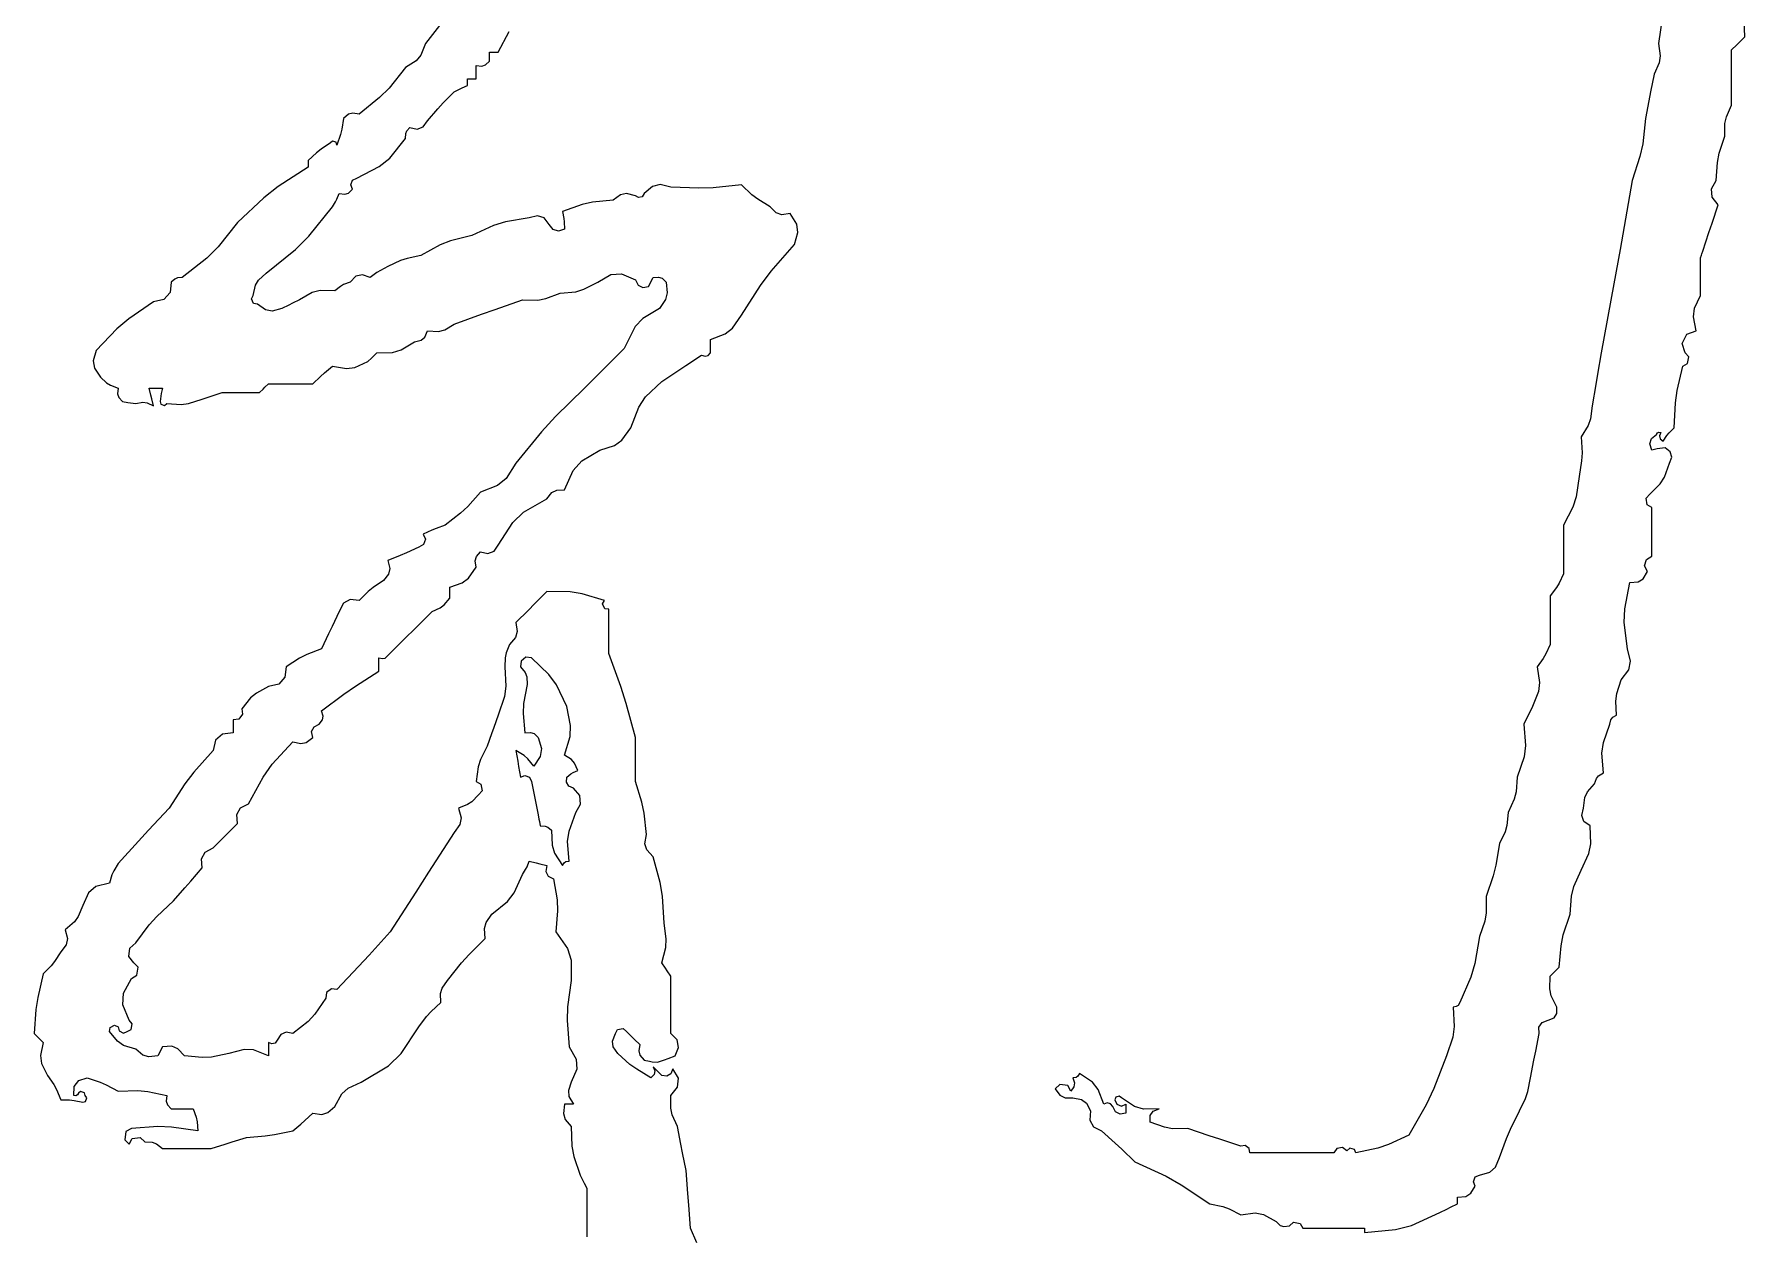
# Model space of a CAD drawing. Header units: inches. Extents: x 0 to 508000, y 0 to 738838.
# Drawn here: x 507010.8 to 507113.9, y 201624.2 to 201696.5 of the extents above; entities that cross this region are included whole.
import ezdxf

# ---------------------------------------------------------------- set-up
doc = ezdxf.new("R2010")
doc.units = ezdxf.units.IN
doc.header["$LTSCALE"] = 1000
doc.header["$MEASUREMENT"] = 0
doc.layers.get('0').update_dxf_attribs({"true_color": 0xffffff})
doc.layers.add('TK-TEXT', color=4, linetype='Continuous', true_color=0x00ffff)

# ---------------------------------------------------------------- blocks, each defined once
blk = doc.blocks.new('A$C4E5A0049')
at = {"lineweight": -3}
for p, q in [((24.1921, 10.7247), (24.1478, 10.6691)), ((24.377, 10.6413), (24.4107, 10.706)), ((28.0348, 10.7469), (28.0236, 10.6691)), ((28.2945, 10.6899), (28.2923, 10.7433)), ((24.1478, 10.6691), (24.1333, 10.6323)), ((28.0236, 10.6691), (28.0288, 10.6301)), ((28.2529, 10.6483), (28.2695, 10.6649)), ((28.2529, 10.5788), (28.2529, 10.6483)), ((28.2695, 10.6649), (28.2779, 10.6733)), ((28.2779, 10.6733), (28.2945, 10.6899)), ((24.0852, 10.5927), (24.0334, 10.5285)), ((24.1184, 10.6141), (24.0852, 10.5927)), ((24.1333, 10.6323), (24.1184, 10.6141)), ((24.3075, 10.583), (24.3075, 10.5996)), ((24.3075, 10.5996), (24.325, 10.5977)), ((24.325, 10.5977), (24.3364, 10.6015)), ((24.3364, 10.6015), (24.3492, 10.6135)), ((24.3492, 10.6302), (24.3492, 10.6413)), ((24.3492, 10.6413), (24.3603, 10.6413)), ((24.3492, 10.6246), (24.3492, 10.6302)), ((24.3492, 10.6135), (24.3492, 10.6246)), ((24.3603, 10.6413), (24.3659, 10.6413)), ((24.3659, 10.6413), (24.377, 10.6413)), ((28.0256, 10.6078), (28.0097, 10.5719)), ((28.0288, 10.6301), (28.0256, 10.6078)), ((24.2797, 10.5496), (24.2797, 10.558)), ((24.2797, 10.558), (24.2908, 10.558)), ((24.2797, 10.5455), (24.2797, 10.5496)), ((24.2797, 10.5371), (24.2797, 10.5455)), ((24.2908, 10.558), (24.2964, 10.558)), ((24.2964, 10.558), (24.3075, 10.558)), ((24.3075, 10.5746), (24.3075, 10.583)), ((24.3075, 10.558), (24.3075, 10.5746)), ((28.0097, 10.5719), (27.9986, 10.5163)), ((28.2529, 10.5441), (28.2529, 10.5788)), ((28.2529, 10.4746), (28.2529, 10.5441)), ((24.0036, 10.4986), (23.9394, 10.4468)), ((24.0334, 10.5285), (24.0036, 10.4986)), ((24.2031, 10.4817), (24.2381, 10.5163)), ((24.2381, 10.5163), (24.2547, 10.5246)), ((24.2547, 10.5246), (24.2631, 10.5288)), ((24.2631, 10.5288), (24.2797, 10.5371)), ((27.9931, 10.4885), (27.982, 10.4329)), ((27.9986, 10.5163), (27.9931, 10.4885)), ((23.8908, 10.4329), (23.885, 10.3991)), ((23.906, 10.4462), (23.8908, 10.4329)), ((23.9194, 10.4501), (23.906, 10.4462)), ((23.9394, 10.4468), (23.9194, 10.4501)), ((24.1547, 10.426), (24.1864, 10.4635)), ((24.1864, 10.4635), (24.2031, 10.4817)), ((27.982, 10.4329), (27.9736, 10.3538)), ((28.2321, 10.4171), (28.2367, 10.4383)), ((28.2367, 10.4383), (28.2529, 10.4746)), ((23.8808, 10.3822), (23.8699, 10.3496)), ((23.885, 10.3991), (23.8808, 10.3822)), ((24.0852, 10.3704), (24.0862, 10.3853)), ((24.0862, 10.3853), (24.0895, 10.3937)), ((24.0895, 10.3937), (24.0991, 10.4051)), ((24.0991, 10.4051), (24.1222, 10.3994)), ((24.1222, 10.3994), (24.1412, 10.4065)), ((24.1412, 10.4065), (24.1547, 10.426)), ((28.2144, 10.3235), (28.232, 10.3774)), ((28.232, 10.3774), (28.2321, 10.4171)), ((23.8057, 10.3252), (23.7796, 10.301)), ((23.8197, 10.3364), (23.8057, 10.3252)), ((23.8491, 10.3565), (23.8197, 10.3364)), ((23.8559, 10.362), (23.8491, 10.3565)), ((23.8677, 10.3581), (23.8559, 10.362)), ((23.8699, 10.3496), (23.8677, 10.3581)), ((24.0358, 10.3088), (24.0852, 10.3704)), ((27.9736, 10.3538), (27.9651, 10.314)), ((28.2087, 10.2949), (28.2144, 10.3235)), ((23.7796, 10.2801), (23.6849, 10.2188)), ((23.7796, 10.301), (23.7796, 10.2926)), ((23.7796, 10.2926), (23.7796, 10.2885)), ((23.7796, 10.2885), (23.7796, 10.2801)), ((23.9324, 10.2454), (24.0026, 10.2816)), ((24.0026, 10.2816), (24.0358, 10.3088)), ((27.9651, 10.314), (27.9403, 10.2384)), ((28.2042, 10.2384), (28.2087, 10.2949)), ((23.6849, 10.2188), (23.6398, 10.1835)), ((23.9131, 10.2246), (23.9189, 10.2391)), ((23.9185, 10.2107), (23.9131, 10.2246)), ((23.9189, 10.2391), (23.9324, 10.2454)), ((24.8613, 10.2194), (24.8354, 10.1968)), ((24.8853, 10.2254), (24.8613, 10.2194)), ((24.9188, 10.2176), (24.8853, 10.2254)), ((25.0076, 10.2138), (24.9188, 10.2176)), ((25.0526, 10.2152), (25.0076, 10.2138)), ((25.141, 10.2246), (25.0526, 10.2152)), ((25.1741, 10.1932), (25.141, 10.2246)), ((27.9403, 10.2384), (27.9024, 10.0216)), ((28.1896, 10.2115), (28.2042, 10.2384)), ((23.6398, 10.1835), (23.5573, 10.1065)), ((23.856, 10.1551), (23.8656, 10.1711)), ((23.8656, 10.1711), (23.8698, 10.1795)), ((23.8698, 10.1795), (23.8769, 10.1968)), ((23.8769, 10.1968), (23.8943, 10.1948)), ((23.8943, 10.1948), (23.9058, 10.1986)), ((23.9058, 10.1986), (23.9185, 10.2107)), ((24.6402, 10.1626), (24.5784, 10.1412)), ((24.6731, 10.1698), (24.6402, 10.1626)), ((24.7382, 10.1759), (24.6731, 10.1698)), ((24.7608, 10.1929), (24.7382, 10.1759)), ((24.7802, 10.1968), (24.7608, 10.1929)), ((24.8076, 10.1898), (24.7802, 10.1968)), ((24.8177, 10.1843), (24.8076, 10.1898)), ((24.8292, 10.1872), (24.8177, 10.1843)), ((24.8354, 10.1968), (24.8292, 10.1872)), ((25.1925, 10.179), (25.1741, 10.1932)), ((25.2313, 10.1551), (25.1925, 10.179)), ((28.1919, 10.1859), (28.1896, 10.2115)), ((28.1917, 10.1037), (28.2112, 10.162)), ((28.2112, 10.162), (28.1919, 10.1859)), ((23.7819, 10.0634), (23.856, 10.1551)), ((24.3997, 10.1079), (24.3623, 10.0964)), ((24.4742, 10.1204), (24.3997, 10.1079)), ((24.4996, 10.1275), (24.4742, 10.1204)), ((24.5207, 10.1205), (24.4996, 10.1275)), ((24.5367, 10.0995), (24.5207, 10.1205)), ((24.5784, 10.1412), (24.5825, 10.1192)), ((24.5825, 10.1192), (24.5839, 10.108)), ((24.5839, 10.108), (24.5854, 10.0856)), ((25.2501, 10.1366), (25.2313, 10.1551)), ((25.2677, 10.1307), (25.2501, 10.1366)), ((25.2938, 10.1343), (25.2677, 10.1307)), ((25.315, 10.1012), (25.2938, 10.1343)), ((23.5573, 10.1065), (23.4966, 10.0293)), ((23.7393, 10.0208), (23.7819, 10.0634)), ((24.2936, 10.0648), (24.227, 10.0485)), ((24.3623, 10.0964), (24.2936, 10.0648)), ((24.5494, 10.0838), (24.5367, 10.0995)), ((24.5663, 10.0789), (24.5494, 10.0838)), ((24.5854, 10.0856), (24.5663, 10.0789)), ((25.3077, 10.037), (25.3188, 10.0747)), ((25.3188, 10.0747), (25.315, 10.1012)), ((28.1626, 10.0162), (28.182, 10.0745)), ((28.182, 10.0745), (28.1917, 10.1037)), ((23.4966, 10.0293), (23.4609, 9.9936)), ((23.6476, 9.9467), (23.7393, 10.0208)), ((24.1339, 10.0023), (24.0908, 9.9935)), ((24.1939, 10.0355), (24.1339, 10.0023)), ((24.227, 10.0485), (24.1939, 10.0355)), ((25.2346, 9.9533), (25.3077, 10.037)), ((27.9024, 10.0216), (27.8829, 9.9132)), ((28.1556, 9.9953), (28.1584, 10.0037)), ((28.1584, 10.0037), (28.1598, 10.0078)), ((28.1598, 10.0078), (28.1626, 10.0162)), ((23.4609, 9.9936), (23.3837, 9.9328)), ((23.6235, 9.9251), (23.6476, 9.9467)), ((23.995, 9.9486), (23.9741, 9.9328)), ((24.0063, 9.9557), (23.995, 9.9486)), ((24.0297, 9.9675), (24.0063, 9.9557)), ((24.0694, 9.9863), (24.0297, 9.9675)), ((24.0908, 9.9935), (24.0694, 9.9863)), ((25.2009, 9.9084), (25.2346, 9.9533)), ((28.1556, 9.9481), (28.1556, 9.9953)), ((28.1556, 9.9245), (28.1556, 9.9481)), ((23.349, 9.9189), (23.3453, 9.8857)), ((23.3604, 9.9285), (23.349, 9.9189)), ((23.3688, 9.9319), (23.3604, 9.9285)), ((23.3837, 9.9328), (23.3688, 9.9319)), ((23.606, 9.8772), (23.6136, 9.9087)), ((23.6136, 9.9087), (23.6235, 9.9251)), ((23.8172, 9.8923), (23.7917, 9.886)), ((23.863, 9.8911), (23.8172, 9.8923)), ((23.8805, 9.9051), (23.863, 9.8911)), ((23.8907, 9.9109), (23.8805, 9.9051)), ((23.9116, 9.9189), (23.8907, 9.9109)), ((23.9294, 9.9373), (23.9116, 9.9189)), ((23.9502, 9.9419), (23.9294, 9.9373)), ((23.9741, 9.9328), (23.9502, 9.9419)), ((24.6205, 9.8887), (24.6459, 9.8962)), ((24.6459, 9.8962), (24.6895, 9.9189)), ((24.6895, 9.9189), (24.7307, 9.9423)), ((24.7307, 9.9423), (24.764, 9.9443)), ((24.764, 9.9443), (24.8076, 9.9259)), ((24.8076, 9.9259), (24.8161, 9.9093)), ((24.8161, 9.9093), (24.8309, 9.9018)), ((24.8309, 9.9018), (24.8493, 9.905)), ((24.8493, 9.905), (24.8549, 9.9161)), ((24.8549, 9.9161), (24.8576, 9.9217)), ((24.8576, 9.9217), (24.8632, 9.9328)), ((24.8632, 9.9328), (24.8807, 9.9348)), ((24.8807, 9.9348), (24.8921, 9.931)), ((24.8921, 9.931), (24.9049, 9.9189)), ((24.9049, 9.9189), (24.9077, 9.8847)), ((25.141, 9.8147), (25.2009, 9.9084)), ((27.8829, 9.9132), (27.843, 9.6967)), ((28.1556, 9.8772), (28.1556, 9.9245)), ((23.2934, 9.8564), (23.2152, 9.8032)), ((23.326, 9.864), (23.2934, 9.8564)), ((23.3453, 9.8857), (23.326, 9.864)), ((23.6007, 9.866), (23.606, 9.8772)), ((23.6077, 9.852), (23.6007, 9.866)), ((23.6199, 9.8495), (23.6077, 9.852)), ((23.6451, 9.8313), (23.6199, 9.8495)), ((23.7185, 9.8467), (23.6963, 9.8356)), ((23.7296, 9.8522), (23.7185, 9.8467)), ((23.7518, 9.8634), (23.7296, 9.8522)), ((23.7917, 9.886), (23.7518, 9.8634)), ((24.3672, 9.833), (24.4534, 9.8634)), ((24.4534, 9.8634), (24.5013, 9.8624)), ((24.5013, 9.8624), (24.5267, 9.8669)), ((24.5267, 9.8669), (24.5715, 9.8842)), ((24.5715, 9.8842), (24.6205, 9.8887)), ((24.9026, 9.8645), (24.884, 9.8356)), ((24.9077, 9.8847), (24.9026, 9.8645)), ((28.1362, 9.8369), (28.1556, 9.8772)), ((23.2152, 9.8032), (23.1783, 9.7719)), ((23.6663, 9.8275), (23.6451, 9.8313)), ((23.6963, 9.8356), (23.6663, 9.8275)), ((24.209, 9.7687), (24.2381, 9.787)), ((24.2381, 9.787), (24.3241, 9.8177)), ((24.3241, 9.8177), (24.3672, 9.833)), ((24.8315, 9.8046), (24.8073, 9.7788)), ((24.884, 9.8356), (24.8315, 9.8046)), ((25.1131, 9.7739), (25.141, 9.8147)), ((28.1329, 9.81), (28.1362, 9.8369)), ((28.1417, 9.7661), (28.1329, 9.81)), ((23.1783, 9.7719), (23.1128, 9.7036)), ((24.0712, 9.7055), (24.113, 9.7314)), ((24.113, 9.7314), (24.1341, 9.7364)), ((24.1341, 9.7364), (24.1459, 9.7463)), ((24.1459, 9.7463), (24.1547, 9.7661)), ((24.1547, 9.7661), (24.189, 9.7637)), ((24.189, 9.7637), (24.209, 9.7687)), ((24.8073, 9.7788), (24.7798, 9.7244)), ((25.0438, 9.7383), (25.0901, 9.7558)), ((25.0438, 9.7217), (25.0438, 9.7383)), ((25.0901, 9.7558), (25.1131, 9.7739)), ((28.0981, 9.7264), (28.1126, 9.7554)), ((28.1126, 9.7554), (28.1417, 9.7661)), ((23.1128, 9.7036), (23.1038, 9.671)), ((23.9672, 9.6689), (23.9783, 9.68)), ((23.9783, 9.68), (23.9838, 9.6855)), ((23.9838, 9.6855), (23.9949, 9.6967)), ((23.9949, 9.6967), (24.0442, 9.6975)), ((24.0442, 9.6975), (24.0712, 9.7055)), ((24.7729, 9.7105), (24.7229, 9.6605)), ((24.7757, 9.7161), (24.7729, 9.7105)), ((24.7771, 9.7189), (24.7757, 9.7161)), ((24.7798, 9.7244), (24.7771, 9.7189)), ((24.9658, 9.6566), (25.016, 9.6897)), ((25.016, 9.6897), (25.0268, 9.6858)), ((25.0268, 9.6858), (25.0361, 9.6881)), ((25.0361, 9.6881), (25.0438, 9.6967)), ((25.0438, 9.7133), (25.0438, 9.7217)), ((25.0438, 9.6967), (25.0438, 9.7133)), ((27.843, 9.6967), (27.8319, 9.63)), ((28.107, 9.6967), (28.0981, 9.7264)), ((28.1185, 9.6843), (28.107, 9.6967)), ((28.1149, 9.6629), (28.1185, 9.6843)), ((23.1038, 9.671), (23.1076, 9.6481)), ((23.1076, 9.6481), (23.1267, 9.6202)), ((23.8178, 9.6224), (23.8303, 9.6335)), ((23.8303, 9.6335), (23.856, 9.655)), ((23.856, 9.655), (23.9001, 9.6468)), ((23.9001, 9.6468), (23.9265, 9.6501)), ((23.9265, 9.6501), (23.9672, 9.6689)), ((24.6979, 9.6355), (24.6479, 9.5855)), ((24.7229, 9.6605), (24.6979, 9.6355)), ((24.891, 9.6064), (24.9408, 9.6399)), ((24.9408, 9.6399), (24.9658, 9.6566)), ((27.8319, 9.63), (27.8264, 9.5966)), ((28.082, 9.5785), (28.1, 9.655)), ((28.1, 9.655), (28.1149, 9.6629)), ((23.1267, 9.6202), (23.146, 9.6026)), ((23.146, 9.6026), (23.1579, 9.5952)), ((23.1579, 9.5952), (23.1823, 9.5855)), ((23.1823, 9.5855), (23.1803, 9.5681)), ((23.2851, 9.5633), (23.2795, 9.5855)), ((23.2795, 9.5855), (23.2962, 9.5855)), ((23.2962, 9.5855), (23.3045, 9.5855)), ((23.3045, 9.5855), (23.3212, 9.5855)), ((23.3212, 9.5855), (23.3176, 9.569)), ((23.4837, 9.5633), (23.5087, 9.5716)), ((23.5087, 9.5716), (23.556, 9.5716)), ((23.556, 9.5716), (23.5796, 9.5716)), ((23.5796, 9.5716), (23.6268, 9.5716)), ((23.6268, 9.5716), (23.6379, 9.5827)), ((23.6379, 9.5827), (23.6435, 9.5883)), ((23.6435, 9.5883), (23.6546, 9.5994)), ((23.6546, 9.5994), (23.7102, 9.5994)), ((23.7102, 9.5994), (23.7379, 9.5994)), ((23.7379, 9.5994), (23.7935, 9.5994)), ((23.7935, 9.5994), (23.8178, 9.6224)), ((24.6479, 9.5855), (24.5562, 9.4964)), ((24.84, 9.5583), (24.891, 9.6064)), ((27.8264, 9.5966), (27.8153, 9.5299)), ((28.0763, 9.539), (28.082, 9.5785)), ((23.1803, 9.5681), (23.1841, 9.5566)), ((23.1841, 9.5566), (23.1961, 9.5438)), ((23.1961, 9.5438), (23.2127, 9.5403)), ((23.2127, 9.5403), (23.221, 9.5389)), ((23.221, 9.5389), (23.2378, 9.5369)), ((23.2378, 9.5369), (23.2598, 9.5413)), ((23.2598, 9.5413), (23.2732, 9.5396)), ((23.2732, 9.5396), (23.2934, 9.5299)), ((23.2878, 9.5522), (23.2851, 9.5633)), ((23.2934, 9.5299), (23.2878, 9.5522)), ((23.3162, 9.5606), (23.3142, 9.5438)), ((23.3142, 9.5438), (23.3164, 9.5353)), ((23.3176, 9.569), (23.3162, 9.5606)), ((23.3164, 9.5353), (23.3282, 9.5314)), ((23.3282, 9.5314), (23.3351, 9.5369)), ((23.3351, 9.5369), (23.3798, 9.5344)), ((23.3798, 9.5344), (23.4035, 9.5373)), ((23.4035, 9.5373), (23.4462, 9.5508)), ((23.4462, 9.5508), (23.4712, 9.5591)), ((23.4712, 9.5591), (23.4837, 9.5633)), ((24.7937, 9.4605), (24.8185, 9.5261)), ((24.8185, 9.5261), (24.84, 9.5583)), ((27.8153, 9.5299), (27.8099, 9.489)), ((28.0723, 9.4605), (28.0763, 9.539)), ((24.5562, 9.4964), (24.5128, 9.4488)), ((27.8023, 9.4678), (27.7805, 9.4327)), ((27.8099, 9.489), (27.8023, 9.4678)), ((24.5128, 9.4488), (24.4325, 9.3494)), ((24.742, 9.4056), (24.7652, 9.4221)), ((24.7652, 9.4221), (24.7937, 9.4605)), ((27.7805, 9.4327), (27.7829, 9.3827)), ((27.9961, 9.4101), (28.0009, 9.427)), ((28.0028, 9.391), (27.9961, 9.4101)), ((28.0009, 9.427), (28.0167, 9.4396)), ((28.0167, 9.4396), (28.0197, 9.4451)), ((28.0197, 9.4451), (28.0244, 9.4474)), ((28.0244, 9.4474), (28.0306, 9.4466)), ((28.0306, 9.4466), (28.0262, 9.436)), ((28.0262, 9.436), (28.0287, 9.4261)), ((28.0287, 9.4261), (28.0375, 9.4188)), ((28.0375, 9.4188), (28.0493, 9.437)), ((28.0493, 9.437), (28.0565, 9.4456)), ((28.0565, 9.4456), (28.0723, 9.4605)), ((24.6127, 9.3271), (24.639, 9.3567)), ((24.639, 9.3567), (24.6965, 9.391)), ((24.6965, 9.391), (24.742, 9.4056)), ((27.7815, 9.3571), (27.7736, 9.3077)), ((27.7829, 9.3827), (27.7815, 9.3571)), ((28.0193, 9.3946), (28.0028, 9.391)), ((28.0277, 9.396), (28.0193, 9.3946)), ((28.0445, 9.398), (28.0277, 9.396)), ((28.0602, 9.3853), (28.0445, 9.398)), ((28.0584, 9.3494), (28.0651, 9.3684)), ((28.0651, 9.3684), (28.0602, 9.3853)), ((24.4012, 9.3014), (24.3748, 9.2799)), ((24.4325, 9.3494), (24.4012, 9.3014)), ((24.5854, 9.266), (24.6127, 9.3271)), ((27.7736, 9.3077), (27.7644, 9.2442)), ((28.0285, 9.2849), (28.0421, 9.3061)), ((28.0421, 9.3061), (28.0584, 9.3494)), ((24.3214, 9.2591), (24.2808, 9.2136)), ((24.3748, 9.2799), (24.3214, 9.2591)), ((24.5298, 9.2382), (24.5452, 9.2577)), ((24.5452, 9.2577), (24.5605, 9.2653)), ((24.5605, 9.2653), (24.5854, 9.266)), ((27.9843, 9.2397), (27.9959, 9.2521)), ((27.9959, 9.2521), (28.0285, 9.2849)), ((24.2808, 9.2136), (24.2583, 9.1924)), ((24.4224, 9.1636), (24.4565, 9.1962)), ((24.4565, 9.1962), (24.5298, 9.2382)), ((27.7542, 9.212), (27.725, 9.1549)), ((27.7644, 9.2442), (27.7542, 9.212)), ((27.9879, 9.2184), (27.9843, 9.2397)), ((28.0028, 9.2104), (27.9879, 9.2184)), ((28.0028, 9.1493), (28.0028, 9.2104)), ((24.182, 9.145), (24.1681, 9.1394)), ((24.2103, 9.1549), (24.182, 9.145)), ((24.2583, 9.1924), (24.2103, 9.1549)), ((24.377, 9.0923), (24.4224, 9.1636)), ((27.725, 9.1549), (27.725, 9.0937)), ((28.0028, 9.1187), (28.0028, 9.1493)), ((24.1423, 9.0938), (24.1269, 9.0854)), ((24.1681, 9.1394), (24.1408, 9.1271)), ((24.1408, 9.1271), (24.1481, 9.1111)), ((24.1481, 9.1111), (24.1423, 9.0938)), ((24.3634, 9.0728), (24.377, 9.0923)), ((27.725, 9.0937), (27.725, 9.0632)), ((28.0028, 9.0576), (28.0028, 9.1187)), ((24.0687, 9.0601), (24.0297, 9.0437)), ((24.0297, 9.0437), (24.0359, 9.0189)), ((24.0882, 9.0684), (24.0687, 9.0601)), ((24.1269, 9.0854), (24.0882, 9.0684)), ((24.3043, 9.0429), (24.3081, 9.0563)), ((24.3075, 9.0229), (24.3043, 9.0429)), ((24.3081, 9.0563), (24.3214, 9.0715)), ((24.3214, 9.0715), (24.3444, 9.0657)), ((24.3444, 9.0657), (24.3634, 9.0728)), ((27.725, 9.0632), (27.725, 9.0021)), ((27.9795, 9.0269), (27.9853, 9.0474)), ((27.9853, 9.0474), (28.0028, 9.0576)), ((24.0158, 8.9812), (23.9831, 8.959)), ((24.032, 9.0011), (24.0158, 8.9812)), ((24.0359, 9.0189), (24.032, 9.0011)), ((24.2637, 8.9736), (24.2837, 8.9887)), ((24.2837, 8.9887), (24.3075, 9.0229)), ((27.725, 9.0021), (27.7108, 8.9729)), ((27.9594, 8.9766), (27.9753, 8.9866)), ((27.9753, 8.9866), (27.9889, 9.009)), ((27.9889, 9.009), (27.9795, 9.0269)), ((23.9676, 8.9463), (23.9394, 8.9187)), ((23.9831, 8.959), (23.9676, 8.9463)), ((24.2065, 8.9042), (24.2242, 8.9256)), ((24.2242, 8.9604), (24.2637, 8.9736)), ((24.2242, 8.9465), (24.2242, 8.9604)), ((24.2242, 8.9395), (24.2242, 8.9465)), ((24.2242, 8.9256), (24.2242, 8.9395)), ((24.5298, 8.9465), (24.4909, 8.9076)), ((24.6029, 8.9453), (24.5298, 8.9465)), ((24.6403, 8.9395), (24.6029, 8.9453)), ((24.7104, 8.9187), (24.6403, 8.9395)), ((27.7024, 8.9588), (27.6833, 8.9326)), ((27.6833, 8.9326), (27.6833, 8.8715)), ((27.7108, 8.9729), (27.7024, 8.9588)), ((27.917, 8.8925), (27.9333, 8.9743)), ((27.9333, 8.9743), (27.9594, 8.9766)), ((23.8769, 8.884), (23.8544, 8.8368)), ((23.8899, 8.9094), (23.8769, 8.884)), ((23.9109, 8.921), (23.8899, 8.9094)), ((23.9394, 8.9187), (23.9109, 8.921)), ((24.113, 8.8284), (24.1686, 8.884)), ((24.1686, 8.884), (24.1941, 8.8949)), ((24.1941, 8.8949), (24.2065, 8.9042)), ((24.4714, 8.8881), (24.4325, 8.8492)), ((24.4909, 8.9076), (24.4714, 8.8881)), ((24.704, 8.908), (24.7104, 8.9187)), ((24.7119, 8.8922), (24.704, 8.908)), ((24.7243, 8.8909), (24.7119, 8.8922)), ((24.7243, 8.8353), (24.7243, 8.8909)), ((27.6833, 8.8715), (27.6833, 8.8409)), ((27.9156, 8.8486), (27.917, 8.8925)), ((23.8544, 8.8368), (23.8433, 8.8132)), ((24.0852, 8.8006), (24.113, 8.8284)), ((24.4365, 8.8205), (24.4308, 8.8016)), ((24.4325, 8.8492), (24.4365, 8.8205)), ((24.7243, 8.8076), (24.7243, 8.8353)), ((27.6833, 8.8409), (27.6833, 8.7798)), ((27.9264, 8.7659), (27.9156, 8.8486)), ((23.8213, 8.7659), (23.7748, 8.7483)), ((23.8433, 8.8132), (23.8213, 8.7659)), ((24.0297, 8.745), (24.0852, 8.8006)), ((24.4117, 8.7798), (24.4013, 8.7534)), ((24.4308, 8.8016), (24.4117, 8.7798)), ((24.7243, 8.752), (24.7243, 8.8076)), ((27.6833, 8.7798), (27.6692, 8.7506)), ((27.9353, 8.7271), (27.9264, 8.7659)), ((23.7102, 8.7103), (23.7064, 8.6771)), ((23.7521, 8.737), (23.7102, 8.7103)), ((23.7748, 8.7483), (23.7521, 8.737)), ((24.0019, 8.7214), (24.0019, 8.7381)), ((24.0019, 8.7381), (24.013, 8.7355)), ((24.0019, 8.7131), (24.0019, 8.7214)), ((24.0019, 8.6964), (24.0019, 8.7131)), ((24.013, 8.7355), (24.0211, 8.7375)), ((24.0211, 8.7375), (24.0297, 8.745)), ((24.3983, 8.7386), (24.3978, 8.7103)), ((24.3978, 8.7103), (24.4005, 8.6487)), ((24.4013, 8.7534), (24.3983, 8.7386)), ((24.4486, 8.728), (24.4464, 8.7103)), ((24.4464, 8.7103), (24.4612, 8.6918)), ((24.4635, 8.7399), (24.4486, 8.728)), ((24.4812, 8.7381), (24.4635, 8.7399)), ((24.5358, 8.6859), (24.4812, 8.7381)), ((24.7624, 8.6481), (24.7243, 8.752)), ((27.6607, 8.7365), (27.6416, 8.7103)), ((27.6416, 8.7103), (27.6489, 8.6605)), ((27.6692, 8.7506), (27.6607, 8.7365)), ((27.9296, 8.7003), (27.9353, 8.7271)), ((23.7064, 8.6771), (23.6872, 8.6554)), ((23.9281, 8.6487), (24.0019, 8.6964)), ((24.4612, 8.6918), (24.4662, 8.6785)), ((24.4662, 8.6785), (24.4673, 8.6547)), ((24.5595, 8.6534), (24.5358, 8.6859)), ((27.6489, 8.6605), (27.6457, 8.6323)), ((27.8921, 8.6259), (27.9056, 8.6686)), ((27.9056, 8.6686), (27.9296, 8.7003)), ((23.5985, 8.6121), (23.5712, 8.5783)), ((23.6165, 8.627), (23.5985, 8.6121)), ((23.6546, 8.6478), (23.6165, 8.627)), ((23.6872, 8.6554), (23.6546, 8.6478)), ((23.8213, 8.5714), (23.8919, 8.6236)), ((23.8919, 8.6236), (23.9281, 8.6487)), ((24.3961, 8.6162), (24.377, 8.5575)), ((24.4005, 8.6487), (24.3961, 8.6162)), ((24.4673, 8.6547), (24.4563, 8.5946)), ((24.5923, 8.5853), (24.5595, 8.6534)), ((24.7792, 8.595), (24.7624, 8.6481)), ((27.6457, 8.6323), (27.6277, 8.5853)), ((27.8891, 8.6022), (27.8921, 8.6259)), ((27.8917, 8.5575), (27.8891, 8.6022)), ((23.5733, 8.5607), (23.5611, 8.5454)), ((23.5712, 8.5783), (23.5733, 8.5607)), ((23.8262, 8.5552), (23.8213, 8.5714)), ((23.8243, 8.5434), (23.8262, 8.5552)), ((24.377, 8.5575), (24.3627, 8.5187)), ((24.4563, 8.5946), (24.4548, 8.5629)), ((24.4548, 8.5629), (24.4603, 8.5019)), ((24.6042, 8.5253), (24.5923, 8.5853)), ((24.8076, 8.488), (24.7792, 8.595)), ((27.611, 8.5519), (27.5999, 8.5297)), ((27.6166, 8.5631), (27.611, 8.5519)), ((27.6277, 8.5853), (27.6166, 8.5631)), ((27.8734, 8.5434), (27.8793, 8.5512)), ((27.8793, 8.5512), (27.8917, 8.5575)), ((23.5102, 8.4982), (23.4885, 8.479)), ((23.5435, 8.5019), (23.5102, 8.4982)), ((23.5611, 8.5454), (23.5435, 8.5436)), ((23.5435, 8.5436), (23.5435, 8.5269)), ((23.5435, 8.5269), (23.5435, 8.5186)), ((23.5435, 8.5186), (23.5435, 8.5019)), ((23.7903, 8.5064), (23.7977, 8.5213)), ((23.7935, 8.488), (23.7903, 8.5064)), ((23.7977, 8.5213), (23.8143, 8.5297)), ((23.8143, 8.5297), (23.8243, 8.5434)), ((24.3558, 8.4993), (24.3422, 8.4603)), ((24.3627, 8.5187), (24.3558, 8.4993)), ((24.4603, 8.5019), (24.4778, 8.5039)), ((24.4778, 8.5039), (24.4892, 8.5001)), ((24.4892, 8.5001), (24.502, 8.488)), ((24.6026, 8.4912), (24.6042, 8.5253)), ((27.5999, 8.5297), (27.6056, 8.4628)), ((27.85, 8.4717), (27.8708, 8.5297)), ((27.8708, 8.5297), (27.8734, 8.5434)), ((23.4809, 8.4464), (23.42, 8.3786)), ((23.4885, 8.479), (23.4809, 8.4464)), ((23.6665, 8.4036), (23.731, 8.4742)), ((23.731, 8.4742), (23.756, 8.4687)), ((23.756, 8.4687), (23.7732, 8.4725)), ((23.7732, 8.4725), (23.7935, 8.488)), ((24.3422, 8.4603), (24.3212, 8.4187)), ((24.4581, 8.4315), (24.4325, 8.4464)), ((24.4325, 8.4464), (24.4381, 8.413)), ((24.502, 8.488), (24.5122, 8.453)), ((24.5122, 8.453), (24.5084, 8.4281)), ((24.5854, 8.4325), (24.6026, 8.4912)), ((24.8076, 8.4325), (24.8076, 8.488)), ((27.6056, 8.4628), (27.601, 8.4265)), ((27.8455, 8.4384), (27.85, 8.4717)), ((23.6379, 8.3636), (23.6665, 8.4036)), ((24.3138, 8.3953), (24.3075, 8.3491)), ((24.3212, 8.4187), (24.3138, 8.3953)), ((24.4381, 8.413), (24.4409, 8.3964)), ((24.4409, 8.3964), (24.4464, 8.363)), ((24.47, 8.4211), (24.4581, 8.4315)), ((24.4881, 8.3977), (24.47, 8.4211)), ((24.5084, 8.4281), (24.4881, 8.3977)), ((24.6071, 8.4189), (24.5854, 8.4325)), ((24.6169, 8.4074), (24.6071, 8.4189)), ((24.627, 8.3839), (24.6169, 8.4074)), ((24.8076, 8.4047), (24.8076, 8.4325)), ((24.8076, 8.3491), (24.8076, 8.4047)), ((27.601, 8.4265), (27.5791, 8.363)), ((27.85, 8.3769), (27.8455, 8.4384)), ((23.3919, 8.342), (23.342, 8.2658)), ((23.42, 8.3786), (23.3919, 8.342)), ((23.5921, 8.2797), (23.6379, 8.3636)), ((24.3075, 8.3491), (24.3224, 8.3411)), ((24.3224, 8.3411), (24.326, 8.3198)), ((24.4464, 8.363), (24.4604, 8.3685)), ((24.4604, 8.3685), (24.4748, 8.3627)), ((24.4748, 8.3627), (24.4812, 8.3491)), ((24.4812, 8.3491), (24.4895, 8.3074)), ((24.5908, 8.3469), (24.5923, 8.363)), ((24.5982, 8.3345), (24.5908, 8.3469)), ((24.5923, 8.363), (24.6045, 8.3737)), ((24.6131, 8.3283), (24.5982, 8.3345)), ((24.6045, 8.3737), (24.6119, 8.3781)), ((24.6119, 8.3781), (24.627, 8.3839)), ((24.8285, 8.2843), (24.8076, 8.3491)), ((27.5791, 8.363), (27.5761, 8.3173)), ((27.7997, 8.3173), (27.8222, 8.3422)), ((27.8222, 8.3422), (27.8284, 8.3589)), ((27.8284, 8.3589), (27.8351, 8.3672)), ((27.8351, 8.3672), (27.85, 8.3769)), ((23.5666, 8.2666), (23.5921, 8.2797)), ((24.2935, 8.2859), (24.2799, 8.2768)), ((24.3145, 8.3074), (24.2935, 8.2859)), ((24.326, 8.3198), (24.3145, 8.3074)), ((24.4895, 8.3074), (24.4937, 8.2866)), ((24.4937, 8.2866), (24.502, 8.2449)), ((24.6332, 8.3051), (24.6131, 8.3283)), ((24.6356, 8.2783), (24.6332, 8.3051)), ((24.8356, 8.2502), (24.8285, 8.2843)), ((27.5702, 8.2936), (27.5513, 8.2519)), ((27.5761, 8.3173), (27.5702, 8.2936)), ((27.7875, 8.2658), (27.7914, 8.2991)), ((27.7914, 8.2991), (27.7997, 8.3173)), ((23.342, 8.2658), (23.2778, 8.1966)), ((23.555, 8.2457), (23.5666, 8.2666)), ((23.5573, 8.2171), (23.555, 8.2457)), ((24.2799, 8.2768), (24.2519, 8.2658)), ((24.2519, 8.2658), (24.2601, 8.2358)), ((24.2601, 8.2358), (24.2562, 8.2146)), ((24.502, 8.2449), (24.5048, 8.231)), ((24.5048, 8.231), (24.5062, 8.2241)), ((24.5992, 8.1938), (24.6201, 8.2519)), ((24.6201, 8.2519), (24.6356, 8.2783)), ((24.8424, 8.1824), (24.8356, 8.2502)), ((27.5513, 8.2519), (27.5468, 8.2117)), ((27.7822, 8.2426), (27.7875, 8.2658)), ((27.7891, 8.2241), (27.7822, 8.2426)), ((23.2778, 8.1966), (23.2458, 8.1619)), ((23.5115, 8.1713), (23.5268, 8.1866)), ((23.5268, 8.1866), (23.5573, 8.2171)), ((24.2381, 8.1894), (24.1578, 8.0641)), ((24.2562, 8.2146), (24.2381, 8.1894)), ((24.5062, 8.2241), (24.5089, 8.2102)), ((24.5089, 8.2102), (24.5239, 8.2092)), ((24.5239, 8.2092), (24.5322, 8.2059)), ((24.5322, 8.2059), (24.5437, 8.1963)), ((24.5437, 8.1963), (24.5459, 8.1498)), ((24.5947, 8.1606), (24.5992, 8.1938)), ((24.8379, 8.1538), (24.8424, 8.1824)), ((27.5409, 8.1912), (27.5235, 8.1546)), ((27.5468, 8.2117), (27.5409, 8.1912)), ((27.8083, 8.2102), (27.7891, 8.2241)), ((27.8106, 8.1536), (27.8083, 8.2102)), ((23.2458, 8.1619), (23.1823, 8.0921)), ((23.4439, 8.1067), (23.4555, 8.1277)), ((23.4555, 8.1277), (23.4809, 8.1407)), ((23.4809, 8.1407), (23.5115, 8.1713)), ((24.5459, 8.1498), (24.5537, 8.1247)), ((24.5537, 8.1247), (24.5784, 8.0852)), ((24.5992, 8.0991), (24.5947, 8.1606)), ((24.8437, 8.1344), (24.8379, 8.1538)), ((24.8632, 8.113), (24.8437, 8.1344)), ((27.5235, 8.1546), (27.512, 8.0869)), ((27.7805, 8.0713), (27.8044, 8.1227)), ((27.8044, 8.1227), (27.8106, 8.1536)), ((23.1682, 8.0686), (23.1625, 8.0558)), ((23.1823, 8.0921), (23.1682, 8.0686)), ((23.4103, 8.0364), (23.4462, 8.0782)), ((23.4462, 8.0782), (23.4439, 8.1067)), ((24.4534, 8.0574), (24.4629, 8.0734)), ((24.4629, 8.0734), (24.4671, 8.0818)), ((24.4671, 8.0818), (24.4742, 8.0991)), ((24.4742, 8.0991), (24.4964, 8.0935)), ((24.4964, 8.0935), (24.5076, 8.0907)), ((24.5076, 8.0907), (24.5298, 8.0852)), ((24.5298, 8.0852), (24.5266, 8.0668)), ((24.5266, 8.0668), (24.534, 8.052)), ((24.5784, 8.0852), (24.5835, 8.0938)), ((24.5835, 8.0938), (24.5893, 8.0977)), ((24.5893, 8.0977), (24.5992, 8.0991)), ((24.8859, 8.0316), (24.8632, 8.113)), ((27.512, 8.0869), (27.5035, 8.0532)), ((27.7568, 8.0191), (27.7805, 8.0713)), ((23.1123, 8.0192), (23.0889, 7.9997)), ((23.1545, 8.0296), (23.1123, 8.0192)), ((23.1625, 8.0558), (23.1545, 8.0296)), ((23.3559, 7.974), (23.3922, 8.0155)), ((23.3922, 8.0155), (23.4103, 8.0364)), ((24.1578, 8.0641), (24.1175, 8.0016)), ((24.4267, 7.9999), (24.4534, 8.0574)), ((24.534, 8.052), (24.5506, 8.0435)), ((24.5506, 8.0435), (24.5615, 7.9776)), ((24.893, 7.9889), (24.8859, 8.0316)), ((27.5035, 8.0532), (27.4818, 7.9879)), ((27.7494, 7.9895), (27.7568, 8.0191)), ((23.0711, 7.9601), (23.0568, 7.9252)), ((23.0889, 7.9997), (23.0711, 7.9601)), ((23.3041, 7.9257), (23.3559, 7.974)), ((24.1175, 8.0016), (24.0366, 7.8768)), ((24.3561, 7.9324), (24.4053, 7.9723)), ((24.4053, 7.9723), (24.4267, 7.9999)), ((24.5615, 7.9776), (24.5629, 7.9433)), ((24.8979, 7.9046), (24.893, 7.9889)), ((27.4818, 7.9879), (27.4818, 7.9372)), ((27.7458, 7.9324), (27.7494, 7.9895)), ((23.0444, 7.9081), (23.0156, 7.8837)), ((23.0568, 7.9252), (23.0444, 7.9081)), ((23.2801, 7.8989), (23.3041, 7.9257)), ((24.3334, 7.8876), (24.3385, 7.9061)), ((24.3385, 7.9061), (24.3561, 7.9324)), ((24.5629, 7.9433), (24.5576, 7.8768)), ((24.905, 7.855), (24.8979, 7.9046)), ((27.4774, 7.9109), (27.461, 7.8629)), ((27.4818, 7.9372), (27.4774, 7.9109)), ((27.724, 7.8678), (27.7458, 7.9324)), ((23.0156, 7.8837), (23.0231, 7.8564)), ((23.0231, 7.8564), (23.0192, 7.8366)), ((23.2378, 7.8421), (23.2801, 7.8989)), ((24.0366, 7.8768), (23.9706, 7.8039)), ((24.2849, 7.8062), (24.3353, 7.856)), ((24.3353, 7.856), (24.3334, 7.8876)), ((24.5576, 7.8768), (24.5946, 7.8244)), ((24.9035, 7.8281), (24.905, 7.855)), ((27.461, 7.8629), (27.4461, 7.7772)), ((27.7169, 7.8335), (27.724, 7.8678)), ((23.0017, 7.8143), (22.9825, 7.7843)), ((23.0192, 7.8366), (23.0017, 7.8143)), ((23.2157, 7.7996), (23.2186, 7.8258)), ((23.2309, 7.7795), (23.2157, 7.7996)), ((23.2186, 7.8258), (23.2378, 7.8421)), ((23.9706, 7.8039), (23.9373, 7.7678)), ((24.2611, 7.7796), (24.2849, 7.8062)), ((24.5946, 7.8244), (24.6062, 7.7881)), ((24.891, 7.7795), (24.9035, 7.8281)), ((27.7111, 7.7657), (27.7169, 7.8335)), ((22.9461, 7.7448), (22.9293, 7.6709)), ((22.9712, 7.7701), (22.9461, 7.7448)), ((22.9825, 7.7843), (22.9712, 7.7701)), ((23.2448, 7.7657), (23.2309, 7.7795)), ((23.2412, 7.7404), (23.2448, 7.7657)), ((23.9373, 7.7678), (23.8699, 7.6962)), ((24.2172, 7.724), (24.2611, 7.7796)), ((24.6062, 7.7881), (24.6062, 7.724)), ((24.9021, 7.7629), (24.891, 7.7795)), ((24.9076, 7.7545), (24.9021, 7.7629)), ((24.9188, 7.7379), (24.9076, 7.7545)), ((27.4461, 7.7772), (27.4332, 7.7343)), ((27.6833, 7.7379), (27.6944, 7.749)), ((27.6944, 7.749), (27.7, 7.7545)), ((27.7, 7.7545), (27.7111, 7.7657)), ((23.1988, 7.6844), (23.2239, 7.7309)), ((23.2239, 7.7309), (23.2412, 7.7404)), ((23.8522, 7.698), (23.8373, 7.6861)), ((23.8699, 7.6962), (23.8522, 7.698)), ((24.1955, 7.6835), (24.2005, 7.7003)), ((24.2005, 7.7003), (24.2172, 7.724)), ((24.6062, 7.724), (24.5948, 7.6414)), ((24.9188, 7.6656), (24.9188, 7.7379)), ((27.4332, 7.7343), (27.3985, 7.6545)), ((27.6814, 7.6981), (27.6833, 7.7379)), ((27.6861, 7.6761), (27.6814, 7.6981)), ((22.9293, 7.6709), (22.9236, 7.6329)), ((23.1969, 7.6478), (23.1988, 7.6844)), ((23.217, 7.599), (23.1969, 7.6478)), ((23.8352, 7.6684), (23.8005, 7.6183)), ((23.8373, 7.6861), (23.8352, 7.6684)), ((24.1656, 7.627), (24.1964, 7.6545)), ((24.1964, 7.6545), (24.1955, 7.6835)), ((24.5948, 7.6414), (24.5934, 7.5988)), ((24.9188, 7.6295), (24.9188, 7.6656)), ((27.3876, 7.642), (27.3777, 7.6406)), ((27.3777, 7.6406), (27.3814, 7.5791)), ((27.3934, 7.6459), (27.3876, 7.642)), ((27.3985, 7.6545), (27.3934, 7.6459)), ((27.7041, 7.6406), (27.6861, 7.6761)), ((27.7042, 7.6206), (27.7041, 7.6406)), ((22.9236, 7.6329), (22.9183, 7.5573)), ((23.157, 7.5764), (23.171, 7.5834)), ((23.171, 7.5834), (23.1823, 7.5781)), ((23.2263, 7.5883), (23.217, 7.599)), ((23.2227, 7.5705), (23.2263, 7.5883)), ((23.7788, 7.5951), (23.731, 7.5573)), ((23.8005, 7.6183), (23.7788, 7.5951)), ((24.1269, 7.5781), (24.1514, 7.6114)), ((24.1514, 7.6114), (24.1656, 7.627)), ((24.5934, 7.5988), (24.5992, 7.5156)), ((24.9188, 7.5573), (24.9188, 7.6295)), ((27.6477, 7.5773), (27.6575, 7.5921)), ((27.6575, 7.5921), (27.6763, 7.599)), ((27.6763, 7.599), (27.6949, 7.6066)), ((27.6949, 7.6066), (27.7042, 7.6206)), ((22.9183, 7.5573), (22.9294, 7.5462)), ((22.9294, 7.5462), (22.935, 7.5406)), ((22.935, 7.5406), (22.9461, 7.5295)), ((22.9461, 7.5295), (22.9383, 7.4882)), ((23.1545, 7.5642), (23.157, 7.5764)), ((23.1796, 7.533), (23.1545, 7.5642)), ((23.1994, 7.5199), (23.1796, 7.533)), ((23.1823, 7.5781), (23.1848, 7.566)), ((23.1848, 7.566), (23.1988, 7.559)), ((23.1988, 7.559), (23.21, 7.5642)), ((23.21, 7.5642), (23.2227, 7.5705)), ((23.6652, 7.5251), (23.6546, 7.5295)), ((23.6546, 7.5295), (23.6546, 7.5128)), ((23.6751, 7.5276), (23.6652, 7.5251)), ((23.6824, 7.5364), (23.6751, 7.5276)), ((23.6931, 7.5547), (23.6824, 7.5364)), ((23.7104, 7.5621), (23.6931, 7.5547)), ((23.731, 7.5573), (23.7104, 7.5621)), ((24.0718, 7.4944), (24.1269, 7.5781)), ((24.7362, 7.5337), (24.7451, 7.5573)), ((24.7382, 7.5158), (24.7362, 7.5337)), ((24.7451, 7.5573), (24.7515, 7.5699)), ((24.7515, 7.5699), (24.7691, 7.5734)), ((24.7691, 7.5734), (24.7798, 7.5642)), ((24.7798, 7.5642), (24.7965, 7.5476)), ((24.7965, 7.5476), (24.8048, 7.5392)), ((24.8048, 7.5392), (24.8215, 7.5225)), ((24.9389, 7.5373), (24.9188, 7.5573)), ((24.9436, 7.514), (24.9389, 7.5373)), ((27.3769, 7.5461), (27.3568, 7.4878)), ((27.3814, 7.5791), (27.3769, 7.5461)), ((27.6374, 7.5017), (27.6486, 7.5573)), ((27.6486, 7.5573), (27.6477, 7.5773)), ((22.9383, 7.4882), (22.9416, 7.4631)), ((23.2378, 7.5087), (23.1994, 7.5199)), ((23.2596, 7.4895), (23.2378, 7.5087)), ((23.2785, 7.4839), (23.2596, 7.4895)), ((23.3073, 7.4878), (23.2785, 7.4839)), ((23.3128, 7.4989), (23.3073, 7.4878)), ((23.3156, 7.5045), (23.3128, 7.4989)), ((23.3212, 7.5156), (23.3156, 7.5045)), ((23.3511, 7.5173), (23.3212, 7.5156)), ((23.3702, 7.5097), (23.3511, 7.5173)), ((23.3906, 7.4878), (23.3702, 7.5097)), ((23.446, 7.4823), (23.3906, 7.4878)), ((23.475, 7.4837), (23.446, 7.4823)), ((23.5296, 7.4948), (23.475, 7.4837)), ((23.578, 7.5074), (23.5296, 7.4948)), ((23.6078, 7.5058), (23.578, 7.5074)), ((23.6546, 7.4878), (23.6078, 7.5058)), ((23.6546, 7.5128), (23.6546, 7.5045)), ((23.6546, 7.5045), (23.6546, 7.4878)), ((24.0321, 7.4562), (24.0718, 7.4944)), ((24.5992, 7.5156), (24.622, 7.4773)), ((24.622, 7.4773), (24.624, 7.4453)), ((24.7521, 7.4948), (24.7382, 7.5158)), ((24.7908, 7.4606), (24.7521, 7.4948)), ((24.8215, 7.5225), (24.8183, 7.5026)), ((24.8183, 7.5026), (24.8221, 7.4892)), ((24.8221, 7.4892), (24.8354, 7.4739)), ((24.8354, 7.4739), (24.8519, 7.4704)), ((24.8771, 7.467), (24.8997, 7.4743)), ((24.8997, 7.4743), (24.9108, 7.4785)), ((24.9108, 7.4785), (24.9327, 7.4878)), ((24.9327, 7.4878), (24.9436, 7.514)), ((27.3568, 7.4878), (27.3174, 7.3845)), ((27.6208, 7.4184), (27.6319, 7.4739)), ((27.6319, 7.4739), (27.6374, 7.5017)), ((22.9416, 7.4631), (22.96, 7.4253)), ((22.96, 7.4253), (22.9801, 7.3969)), ((23.9463, 7.4045), (24.0321, 7.4562)), ((24.624, 7.4453), (24.6062, 7.4045)), ((24.812, 7.4451), (24.7908, 7.4606)), ((24.8562, 7.4184), (24.812, 7.4451)), ((24.8519, 7.4704), (24.8603, 7.469)), ((24.8663, 7.4283), (24.8562, 7.4184)), ((24.8603, 7.469), (24.8771, 7.467)), ((24.8743, 7.442), (24.8632, 7.4531)), ((24.8632, 7.4531), (24.8686, 7.44)), ((24.8686, 7.44), (24.8663, 7.4283)), ((24.8799, 7.4364), (24.8743, 7.442)), ((24.891, 7.4253), (24.8799, 7.4364)), ((24.9071, 7.4238), (24.891, 7.4253)), ((24.9195, 7.4312), (24.9071, 7.4238)), ((24.9257, 7.4461), (24.9195, 7.4312)), ((24.9428, 7.4174), (24.9257, 7.4461)), ((26.1929, 7.4197), (26.1829, 7.4184)), ((26.1987, 7.4236), (26.1929, 7.4197)), ((26.2038, 7.4322), (26.1987, 7.4236)), ((26.2446, 7.4043), (26.2038, 7.4322)), ((22.9801, 7.3969), (22.9887, 7.3812)), ((22.9887, 7.3812), (23.0017, 7.3489)), ((23.0433, 7.3628), (23.0441, 7.3906)), ((23.0441, 7.3906), (23.0586, 7.4098)), ((23.0572, 7.3697), (23.0542, 7.3643)), ((23.0641, 7.3752), (23.0572, 7.3697)), ((23.0586, 7.4098), (23.085, 7.4184)), ((23.0759, 7.3713), (23.0641, 7.3752)), ((23.0781, 7.3628), (23.0759, 7.3713)), ((23.085, 7.4184), (23.1251, 7.4047)), ((23.1251, 7.4047), (23.1447, 7.3963)), ((23.1447, 7.3963), (23.1823, 7.3767)), ((23.1823, 7.3767), (23.2436, 7.3785)), ((23.2436, 7.3785), (23.2751, 7.3757)), ((23.2751, 7.3757), (23.3351, 7.3628)), ((23.863, 7.3281), (23.8851, 7.3675)), ((23.8851, 7.3675), (23.9051, 7.3859)), ((23.9051, 7.3859), (23.9463, 7.4045)), ((24.6062, 7.4045), (24.5971, 7.3781)), ((24.5971, 7.3781), (24.599, 7.3591)), ((24.9188, 7.3628), (24.9403, 7.3884)), ((24.9403, 7.3884), (24.9428, 7.4174)), ((26.1413, 7.3975), (26.1274, 7.3836)), ((26.1274, 7.3836), (26.142, 7.3636)), ((26.1666, 7.3939), (26.1413, 7.3975)), ((26.176, 7.3767), (26.1666, 7.3939)), ((26.1859, 7.3904), (26.176, 7.3767)), ((26.1829, 7.4184), (26.1879, 7.4022)), ((26.1879, 7.4022), (26.1859, 7.3904)), ((26.2627, 7.3813), (26.2446, 7.4043)), ((26.2802, 7.335), (26.2627, 7.3813)), ((27.3174, 7.3845), (27.2935, 7.3339)), ((27.6054, 7.3536), (27.6126, 7.3752)), ((27.6126, 7.3752), (27.6208, 7.4184)), ((23.0017, 7.3489), (23.0296, 7.3486)), ((23.0296, 7.3486), (23.0437, 7.3472)), ((23.0495, 7.3619), (23.0433, 7.3628)), ((23.0437, 7.3472), (23.0711, 7.3419)), ((23.0542, 7.3643), (23.0495, 7.3619)), ((23.0711, 7.3419), (23.0796, 7.3441)), ((23.0836, 7.3559), (23.0781, 7.3628)), ((23.0796, 7.3441), (23.0836, 7.3559)), ((23.3351, 7.3628), (23.3331, 7.3453)), ((23.3331, 7.3453), (23.3369, 7.3339)), ((23.3369, 7.3339), (23.349, 7.3211)), ((23.349, 7.3211), (23.3767, 7.3211)), ((23.3767, 7.3211), (23.3906, 7.3211)), ((23.3906, 7.3211), (23.4184, 7.3211)), ((23.4184, 7.3211), (23.4272, 7.2942)), ((23.8412, 7.3089), (23.863, 7.3281)), ((24.5854, 7.335), (24.5814, 7.3063)), ((24.5965, 7.335), (24.5854, 7.335)), ((24.602, 7.335), (24.5965, 7.335)), ((24.599, 7.3591), (24.6131, 7.335)), ((24.6131, 7.335), (24.602, 7.335)), ((24.9193, 7.323), (24.9188, 7.3628)), ((24.9238, 7.3021), (24.9193, 7.323)), ((26.142, 7.3636), (26.1581, 7.3555)), ((26.1581, 7.3555), (26.1829, 7.3558)), ((26.1829, 7.3558), (26.2102, 7.3502)), ((26.2102, 7.3502), (26.2255, 7.3387)), ((26.2255, 7.3387), (26.2385, 7.3142)), ((26.2385, 7.3142), (26.2362, 7.2857)), ((26.2908, 7.3394), (26.2802, 7.335)), ((26.3007, 7.3369), (26.2908, 7.3394)), ((26.308, 7.3281), (26.3007, 7.3369)), ((26.3164, 7.3115), (26.308, 7.3281)), ((26.3177, 7.3572), (26.3149, 7.3489)), ((26.3149, 7.3489), (26.3212, 7.3353)), ((26.3285, 7.3608), (26.3177, 7.3572)), ((26.3212, 7.3353), (26.3357, 7.3295)), ((26.3358, 7.3558), (26.3285, 7.3608)), ((26.3357, 7.3295), (26.3496, 7.335)), ((26.3765, 7.3281), (26.3358, 7.3558)), ((26.3496, 7.335), (26.3496, 7.3239)), ((26.3496, 7.3239), (26.3496, 7.3183)), ((26.3496, 7.3183), (26.3496, 7.3072)), ((26.4046, 7.3199), (26.3765, 7.3281)), ((26.4538, 7.3211), (26.4046, 7.3199)), ((26.426, 7.2995), (26.4353, 7.3135)), ((26.4353, 7.3135), (26.4538, 7.3211)), ((27.2935, 7.3339), (27.2387, 7.2378)), ((27.5583, 7.2571), (27.586, 7.3142)), ((27.586, 7.3142), (27.6054, 7.3536)), ((23.2239, 7.2586), (23.2067, 7.2492)), ((23.3071, 7.2648), (23.2239, 7.2586)), ((23.3497, 7.2634), (23.3071, 7.2648)), ((23.4323, 7.2517), (23.3497, 7.2634)), ((23.4272, 7.2942), (23.4301, 7.2799)), ((23.4301, 7.2799), (23.4323, 7.2517)), ((23.731, 7.2517), (23.7567, 7.2731)), ((23.7567, 7.2731), (23.7692, 7.2842)), ((23.7692, 7.2842), (23.7935, 7.3072)), ((23.7935, 7.3072), (23.8222, 7.3033)), ((23.8222, 7.3033), (23.8412, 7.3089)), ((24.5814, 7.3063), (24.5871, 7.2874)), ((24.5871, 7.2874), (24.6062, 7.2655)), ((24.6062, 7.2655), (24.6081, 7.2034)), ((24.9396, 7.2655), (24.9238, 7.3021)), ((24.9507, 7.21), (24.9396, 7.2655)), ((26.2362, 7.2857), (26.2478, 7.2647)), ((26.2478, 7.2647), (26.2732, 7.2517)), ((26.3313, 7.304), (26.3164, 7.3115)), ((26.3496, 7.3072), (26.3313, 7.304)), ((26.4261, 7.2794), (26.426, 7.2995)), ((26.471, 7.2627), (26.4261, 7.2794)), ((26.4962, 7.2583), (26.471, 7.2627)), ((26.5441, 7.2586), (26.4962, 7.2583)), ((26.6108, 7.2364), (26.5441, 7.2586)), ((23.2067, 7.2492), (23.2031, 7.2239)), ((23.2031, 7.2239), (23.217, 7.21)), ((23.217, 7.21), (23.2264, 7.2272)), ((23.2264, 7.2272), (23.2517, 7.2308)), ((23.2517, 7.2308), (23.2656, 7.2169)), ((23.2656, 7.2169), (23.2893, 7.2158)), ((23.2893, 7.2158), (23.3025, 7.2108)), ((23.3025, 7.2108), (23.3212, 7.1961)), ((23.474, 7.1961), (23.5184, 7.21)), ((23.5184, 7.21), (23.5407, 7.2169)), ((23.5407, 7.2169), (23.5851, 7.2308)), ((23.5851, 7.2308), (23.6439, 7.2356)), ((23.6439, 7.2356), (23.6733, 7.2398)), ((23.6733, 7.2398), (23.731, 7.2517)), ((24.9563, 7.1822), (24.9507, 7.21)), ((26.2732, 7.2517), (26.3152, 7.2131)), ((26.3152, 7.2131), (26.3361, 7.1937)), ((26.6442, 7.2253), (26.6108, 7.2364)), ((26.7108, 7.203), (26.6442, 7.2253)), ((26.7246, 7.2051), (26.7108, 7.203)), ((26.7367, 7.196), (26.7246, 7.2051)), ((27.1748, 7.2086), (27.1407, 7.1972)), ((27.2387, 7.2378), (27.1748, 7.2086)), ((27.5235, 7.1683), (27.5457, 7.2278)), ((27.5457, 7.2278), (27.5583, 7.2571)), ((23.3212, 7.1961), (23.3823, 7.1961)), ((23.3823, 7.1961), (23.4129, 7.1961)), ((23.4129, 7.1961), (23.474, 7.1961)), ((24.6081, 7.2034), (24.6139, 7.1715)), ((24.6139, 7.1715), (24.634, 7.1127)), ((24.9674, 7.1266), (24.9563, 7.1822)), ((26.3361, 7.1937), (26.3774, 7.1544)), ((26.3774, 7.1544), (26.4756, 7.1089)), ((26.7386, 7.1822), (26.7367, 7.196)), ((26.8442, 7.1822), (26.7386, 7.1822)), ((26.897, 7.1822), (26.8442, 7.1822)), ((27.0026, 7.1822), (26.897, 7.1822)), ((27.0124, 7.1959), (27.0026, 7.1822)), ((27.0305, 7.1989), (27.0124, 7.1959)), ((27.0442, 7.1891), (27.0305, 7.1989)), ((27.0528, 7.1967), (27.0442, 7.1891)), ((27.0681, 7.1929), (27.0528, 7.1967)), ((27.072, 7.1822), (27.0681, 7.1929)), ((27.1407, 7.1972), (27.072, 7.1822)), ((27.5109, 7.1373), (27.5235, 7.1683)), ((24.634, 7.1127), (24.6423, 7.0961)), ((24.9731, 7.0544), (24.9674, 7.1266)), ((26.4756, 7.1089), (26.5234, 7.0822)), ((27.4414, 7.0918), (27.4473, 7.1067)), ((27.4473, 7.1067), (27.461, 7.1127)), ((27.461, 7.1127), (27.4933, 7.1216)), ((27.4933, 7.1216), (27.5109, 7.1373)), ((24.6423, 7.0961), (24.6465, 7.0877)), ((24.6465, 7.0877), (24.6548, 7.0711)), ((24.6548, 7.0711), (24.6548, 7.0099)), ((24.9759, 7.0183), (24.9731, 7.0544)), ((26.5234, 7.0822), (26.6136, 7.0224)), ((27.3915, 7.0433), (27.4177, 7.0456)), ((27.3915, 7.0349), (27.3915, 7.0433)), ((27.4177, 7.0456), (27.4336, 7.0556)), ((27.4336, 7.0556), (27.4471, 7.078)), ((27.4471, 7.078), (27.4414, 7.0918)), ((24.6548, 7.0099), (24.6548, 6.9794)), ((24.9813, 6.946), (24.9759, 7.0183)), ((26.6136, 7.0224), (26.654, 7.0139)), ((26.654, 7.0139), (26.6742, 7.0067)), ((26.6742, 7.0067), (26.7108, 6.9877)), ((26.7108, 6.9877), (26.7557, 6.9935)), ((26.7557, 6.9935), (26.7823, 6.9885)), ((27.2469, 6.9544), (27.336, 6.9946)), ((27.336, 6.9946), (27.3582, 7.0058)), ((27.3582, 7.0058), (27.3693, 7.0113)), ((27.3693, 7.0113), (27.3915, 7.0224)), ((27.3915, 7.0308), (27.3915, 7.0349)), ((27.3915, 7.0224), (27.3915, 7.0308)), ((24.6548, 6.9794), (24.6548, 6.9182)), ((25.0006, 6.8996), (24.9813, 6.946)), ((26.7823, 6.9885), (26.822, 6.9669)), ((26.822, 6.9669), (26.8345, 6.9545)), ((26.8345, 6.9545), (26.8462, 6.9506)), ((26.8462, 6.9506), (26.8637, 6.953)), ((26.8637, 6.953), (26.876, 6.9645)), ((26.876, 6.9645), (26.8974, 6.9609)), ((26.8974, 6.9609), (26.9053, 6.946)), ((26.9053, 6.946), (26.9831, 6.946)), ((26.9831, 6.946), (27.022, 6.946)), ((27.022, 6.946), (27.0998, 6.946)), ((27.0998, 6.946), (27.0998, 6.9405)), ((27.0998, 6.9321), (27.1971, 6.9412)), ((27.0998, 6.9405), (27.0998, 6.9377)), ((27.0998, 6.9377), (27.0998, 6.9321)), ((27.1971, 6.9412), (27.2469, 6.9544))]:
    blk.add_line(p, q, dxfattribs=at)
blk = doc.blocks.new('+A9S5D+9F')
at = {"layer": 'TK-TEXT', "xscale": 38.34000000000001, "yscale": 38.34000000000001}
blk.add_blockref('A$C4E5A0049', (107505.12, -4779.16), dxfattribs=at)

msp = doc.modelspace()

# ---------------------------------------------------------------- block references
at = {"xscale": 0.5, "yscale": 0.5}
msp.add_blockref('+A9S5D+9F', (452818.91, 203881.01), dxfattribs=at)

doc.saveas('drawing.dxf')
